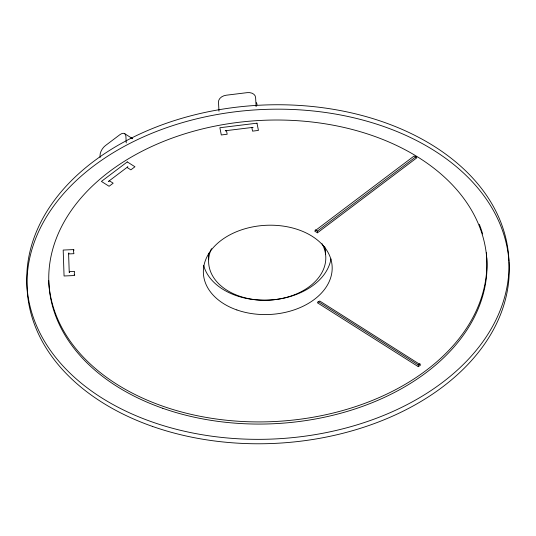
<?xml version="1.0" encoding="UTF-8"?>
<svg xmlns="http://www.w3.org/2000/svg" width="536" height="536" viewBox="0 0 536 536"><rect width="100%" height="100%" fill="white"/><g stroke="black" fill="none" stroke-linecap="round" stroke-linejoin="round"><path stroke-width="0.8" d="M317.439 232.818L314.666 231.063L414.1 156.01L416.881 157.765L317.439 232.818L317.352 231.137L416.117 156.592M418.335 366.684L317.366 302.753L319.697 300.991L420.666 364.922L418.335 366.684L418.241 364.909L419.99 363.589M315.269 229.823L317.352 231.137M124.526 133.578L132.191 138.435M317.975 301.426L418.241 364.909M256.101 106.657L255.612 97.565A8.201 5.889 -11.2 0 0 247.17 92.648L226.286 95.207A8.201 5.889 -11.2 0 0 218.487 102.115L218.983 111.2M126.248 142.904L125.893 136.298A8.201 4.241 -57.7 0 0 119.917 134.657L105.364 145.638A8.201 4.241 -57.7 0 0 100.031 155.815L100.118 157.47M508.986 262.137A241.327 167.038 -3.1 0 1 151.561 421.752A241.327 167.038 -3.1 0 1 142.77 132.667A241.327 167.038 -3.1 0 1 508.959 261.32M330.967 258.888A64.467 44.622 -3.1 0 1 269.065 300.086A64.467 44.622 -3.1 0 1 203.613 265.327M324.588 246.426A58.645 40.589 -3.1 0 1 325.58 254.533M208.504 259.739A58.645 40.589 -3.1 0 1 208.665 253.213M486.728 257.695A219.304 151.789 -3.1 0 1 275.283 421.497A219.304 151.789 -3.1 0 1 48.722 280.455M479.325 224.343A219.304 151.789 -3.1 0 1 482.608 233.924M486.326 252.764A219.304 151.789 -3.1 0 1 486.621 256.054M322.049 243.739A58.645 40.589 -3.1 0 1 268.583 300.16A58.645 40.589 -3.1 0 1 211.452 248.657M256.302 102.617A8.201 5.889 -11.2 0 1 257.039 104.801M131.086 138.127A8.201 4.241 -57.7 0 1 132.64 138.764M127.28 161.912L101.418 181.429L109.083 186.28L113.176 183.191L109.612 180.94L108.473 181.409L127.87 166.77L127.287 167.601L130.851 169.852L134.945 166.763L127.28 161.912M256.999 123.18L219.874 127.729L221.301 134.965L227.184 134.241L226.52 130.878L225.227 130.764L253.072 127.354L251.887 127.776L252.55 131.139L258.426 130.416L256.999 123.18M73.774 249.582L63.188 250.057L64.065 275.993L74.658 275.524L74.618 274.445L74.229 274.459L74.517 271.417L69.593 271.638L69.626 272.502L69.238 272.516L68.575 253.066L68.963 253.046L68.997 253.91L73.914 253.689L73.419 250.68L73.814 250.667L73.774 249.582M152.485 426.422A241.327 167.038 -3.1 0 0 509.2 265.755A241.327 167.038 -3.1 0 0 142.67 137.243A241.327 167.038 -3.1 0 0 152.485 426.422M162.803 408.305A219.304 151.789 -3.1 0 0 486.956 262.305A219.304 151.789 -3.1 0 0 153.886 145.524A219.304 151.789 -3.1 0 0 162.803 408.305M236.872 309.949A64.467 44.622 -3.1 0 0 332.166 267.029A64.467 44.622 -3.1 0 0 234.252 232.698A64.467 44.622 -3.1 0 0 236.872 309.949"/></g></svg>
